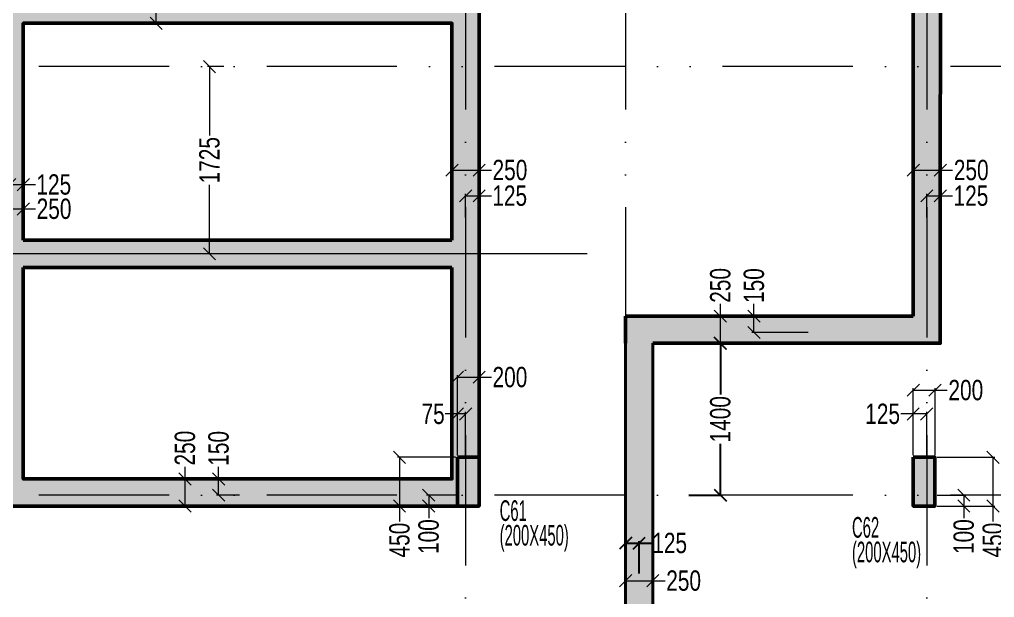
# Model space of a CAD drawing. Header units: millimetres. Extents: x 359 to 43503, y 1365 to 61403.
# Drawn here: x 30025 to 39009, y 18096 to 23423 of the extents above; entities that cross this region are included whole.
import ezdxf

# ---------------------------------------------------------------- set-up
doc = ezdxf.new("R2010")
doc.units = ezdxf.units.MM
doc.linetypes.add('ACAD_ISO04W100', pattern=[30, 24, -3, 0, -3])
doc.linetypes.add('ACAD_ISO12W100', pattern=[21, 12, -3, 0, -3, 0, -3])
for name, color, linetype, lineweight in [('-STR-WALL HAT', 250, 'Continuous', 20), ('A-ANNO-DIMS', 8, 'Continuous', 15), ('A-ANNO-GRID-LINE', 9, 'ACAD_ISO04W100', 20), ('A-CLMN', 5, 'Continuous', 50), ('A-CONC', 5, 'Continuous', 40), ('A-CONC-PATT', 253, 'Continuous', 0), ('S-COLS-IDEN', 4, 'Continuous', 9), ('STR-COL-DIM', 8, 'Continuous', 18), ('STR-GRID-LINE', 8, 'ACAD_ISO04W100', 15)]:
    doc.layers.add(name, color=color, linetype=linetype, lineweight=lineweight)
doc.layers.add('AHC-A-HATCH', color=7, linetype='Continuous')
doc.layers.add('COMMENTS', color=1, linetype='Continuous')
doc.styles.add('SOBHA', font='swisscl.ttf')
doc.styles.add('Swis721 LtCn BT', font='swisscl.ttf', dxfattribs={"width": 0.7, "height": 250})
doc.dimstyles.new('S-75', dxfattribs={"dimscale": 75, "dimtxt": 2.5, "dimasz": 1.5, "dimexe": 0.25, "dimexo": 0.25, "dimgap": 0.1, "dimtad": 0, "dimdec": 0, "dimzin": 0, "dimdsep": 46, "dimtxsty": 'SOBHA', "dimblk": 'OBLIQUE', "dimcen": 0.09, "dimclrd": 9, "dimclre": 9, "dimclrt": 6, "dimadec": 5, "dimazin": 0, "dimtfac": 1, "dimtdec": 0, "dimtmove": 0, "dimatfit": 3, "dimfxl": 0.18, "dimtolj": 1, "dimtzin": 0, "dimlwd": -1, "dimlwe": -1, "dimarcsym": 0})
pattern_1 = [(50, (-0.37, 0), (182.18467, -15.9391), [19.05, -209.55]), (355, (-0.37, 0), (-35.2434, 191.0568), [15.24, -167.6406]), (100.45144, (14.81, -1.33), (146.94125, 175.11775), [16.19, -178.0902]), (46.1842, (-0.37, 50.8), (271.079, -42.0423), [28.575, -314.325]), (96.63556, (22.22, 47.3), (237.4041, 247.4261), [24.285, -267.1356]), (351.18415, (-0.37, 50.8), (237.4041, 247.4261), [22.86, -251.4597]), (21, (25.03, 38.1), (151.6144, -102.2652), [19.05, -209.55]), (326, (25.03, 38.1), (61.802, 184.188), [15.24, -167.64]), (71.45144, (37.66, 29.58), (213.4164, 81.9228), [16.19, -178.0899]), (37.5, (-0.37, 0), (3.0886, 84.55504), [0, -165.608, 0, -170.18, 0, -168.275]), (7.5, (-0.37, 0), (66.81966, 100.18057), [0, -97.028, 0, -161.798, 0, -64.135]), (327.5, (-57.01, 0), (135.5906, -5.72874), [0, -63.5, 0, -198.12, 0, -262.89]), (317.5, (-82.41, 0), (148.1292, 25.4265), [0, -82.55, 0, -131.572, 0, -186.69])]

# ---------------------------------------------------------------- blocks, each defined once
blk = doc.blocks.new('A$Ca94b9103')
at = {"layer": '-STR-WALL HAT'}
h = blk.add_hatch(dxfattribs=at)
h.set_pattern_fill('AR-CONC', color=8, style=0)
h.set_pattern_definition(pattern_1)
h.paths.add_polyline_path([(34241.3, 10155.5), (34041, 10155.5), (34041, 10155.5)], flags=16)
h.paths.add_polyline_path([(34040, 10155.6), (34290, 10155.5), (34290.7, 14496.1), (34290.7, 14746.3), (34240, 14746.3), (34240, 14495.5), (34040.7, 14496.1)])
h.paths.add_polyline_path([(34041, 10155.5), (34040.9, 10405.6), (31395.7, 10405.6), (31395.8, 10155.6)])
h = blk.add_hatch(dxfattribs=at)
h.set_pattern_fill('AR-CONC', color=8, style=0)
h.set_pattern_definition(pattern_1)
edge = h.paths.add_edge_path()
edge.add_line((18390.8, 6405.6), (18390.8, 50.5))
edge.add_line((18390.8, 50.5), (8200.7, 50.5))
edge.add_line((8200.7, 50.5), (8201.3, 47.3))
edge.add_line((8201.3, 47.3), (7951.3, 47.3))
edge.add_line((7951.3, 47.3), (7949.9, -199.5))
edge.add_line((7949.9, -199.5), (29145.1, -199.5))
edge.add_line((29145.1, -199.5), (29145.8, 6894.9))
edge.add_line((29145.8, 6894.9), (31640.8, 6895.1))
edge.add_line((31640.8, 6895.1), (31640.7, 10405.6))
edge.add_line((31645.7, 10405.5), (31390.7, 10405.5))
edge.add_line((31390.7, 10405.5), (31390.8, 7145))
edge.add_line((31390.8, 7145), (28895.8, 7144.9))
edge.add_line((28895.8, 7144.9), (28895.8, 50.5))
edge.add_line((28895.8, 50.5), (18147, 50.5))
edge.add_line((18640.6, 50.5), (18641, 6655.6))
edge.add_line((18641, 6655.6), (16200.7, 6655.6))
edge.add_line((16200.7, 6655.6), (16200.3, 6405.6))
edge.add_line((16200.3, 6405.6), (18390.8, 6405.6))
at = {"layer": 'A-CONC-PATT', "linetype": 'ByBlock'}
h = blk.add_hatch(color=256, dxfattribs=at)
h.dxf.hatch_style = 1
h.paths.add_polyline_path([(30040, 9105.5), (29840, 9105.5), (29840, 8655.5), (30040, 8655.5)])
h = blk.add_hatch(color=256, dxfattribs=at)
h.dxf.hatch_style = 1
h.paths.add_polyline_path([(34240, 9105.5), (34040, 9105.5), (34040, 8655.5), (34240, 8655.5)])
at = {"layer": 'AHC-A-HATCH', "linetype": 'ByBlock'}
h = blk.add_hatch(dxfattribs=at)
h.set_pattern_fill('AR-CONC', color=8)
h.paths.add_polyline_path([(30040, 13355.5), (21690.4, 13355.5), (21690.4, 13105.5), (25590.4, 13105.5), (25590.4, 11105.5), (21690.4, 11105.5), (21690.4, 10855.5), (25590, 10855.5), (25590, 8905.6), (24000, 8905.6), (24000, 8655.5), (29840, 8655.5), (29840, 9105.5), (30040, 9105.5)])
h.paths.add_polyline_path([(25840, 11105.5), (25840, 13105.5), (29790, 13105.5), (29790, 11105.5)], flags=16)
h.paths.add_polyline_path([(29790, 8905.6), (29790, 10855.5), (25840, 10855.5), (25840, 8905.6)], flags=16)
at = {"layer": 'A-CLMN'}
for p, q in [((34041, 10405.7, -0.1), (34040, 14495.5, -0.8)), ((29790, 13105.5), (29790, 11105.5, -0.8)), ((29790, 11105.5, -0.8), (25840, 11105.5, -0.9)), ((29790, 10855.5, -0.8), (25840.4, 10855.5, -0.8)), ((29790, 10855.5, -0.8), (29790, 8905.5, -0.8)), ((31390, 10405.5, -0.8), (34041, 10405.7, -0.1)), ((31390, 10155.6, -0.8), (31390, 10405.5, -0.8)), ((34040, 8855.5, -0.6), (34040, 9105.5, -0.6)), ((34040, 8855.5, -0.6), (34040, 9105.5, -0.6)), ((25840, 8905.6, -0.1), (26590.4, 8905.6, -0.1)), ((34040, 8855.5, -0.6), (34040, 8855.5, -0.6)), ((34040, 8855.5, -0.6), (34040, 8855.5, -0.6)), ((24000, 8655.5, -0.7), (29840, 8655.5, -0.8))]:
    blk.add_line(p, q, dxfattribs=at)
for points in [[(31640, 10155.5), (34290, 10155.5), (34290.6, 14746.3), (30040.4, 14746.3)], [(25840, 11105.5), (25840, 13105.5), (29790, 13105.5), (29790, 11105.5)], [(29790, 10855.5), (29790, 8905.6), (25840, 8905.6), (25840, 10855.6)]]:
    blk.add_lwpolyline(points, dxfattribs=at)
at = {"layer": 'A-CLMN', "elevation": -0.8}
blk.add_lwpolyline([(30040, 13355.5), (30040, 8655.5)], dxfattribs=at)
for points in [[(29840, 9105.5), (30040, 9105.5), (30040, 8655.5), (29840, 8655.5)], [(34040, 9105.5), (34240, 9105.5), (34240, 8655.5), (34040, 8655.5)]]:
    blk.add_lwpolyline(points, close=True, dxfattribs=at)
at = {"layer": 'A-CONC', "ltscale": 50}
for p, q in [((31390, 7145.5, -0.8), (31390, 10155.6, -0.8)), ((31640, 6895.5, -0.8), (31640, 10155.5))]:
    blk.add_line(p, q, dxfattribs=at)
blk = doc.blocks.new('STRG')
at = {"layer": 'A-ANNO-DIMS', "linetype": 'ACAD_ISO12W100', "ltscale": 100}
for p, q in [((50185.1, -1588153, -0.8), (50185.1, -1637469.2, -1.3)), ((51660.1, -1588153, -0.8), (51660.1, -1637469.2, -1.3)), ((54435.1, -1588153, -0.8), (54435.1, -1637469.2, -1.3)), ((55854, -1622559.7, -0.1), (17033.9, -1622559.7, -0.1)), ((55854, -1626509.7, 0.1), (17033.9, -1626509.7, 0.1))]:
    blk.add_line(p, q, dxfattribs=at)
blk = doc.blocks.new('_Oblique')
at = {"color": 0, "linetype": 'ByBlock', "lineweight": -2}
blk.add_line((-0.5, -0.5), (0.5, 0.5), dxfattribs=at)
blk = doc.blocks.new('*D477')
at = {"layer": 'Defpoints', "color": 0, "transparency": 16777216}
for p in [(31859.8, 19188.8), (32056.4, 19188.8, 0.4), (32071.6, 19038.7, 0.2)]:
    blk.add_point(p, dxfattribs=at)
at = {"layer": 'STR-COL-DIM', "color": 9, "transparency": 16777216}
for p, q in [((31859.8, 19188.8), (31859.8, 19301.3)), ((32037.6, 19188.8), (31841.1, 19188.8)), ((31859.8, 19038.7), (31859.8, 19188.8)), ((32052.8, 19038.7), (31841.1, 19038.7))]:
    blk.add_line(p, q, dxfattribs=at)
at = {"layer": 'STR-COL-DIM', "color": 9, "transparency": 16777216, "xscale": 112.5, "yscale": 112.5, "zscale": 112.5}
for p, rotation in [((31859.8, 19188.8), 90), ((31859.8, 19038.7), 270)]:
    blk.add_blockref('_Oblique', p, dxfattribs=dict(at, rotation=rotation))
at = {"layer": 'STR-COL-DIM', "color": 6, "transparency": 16777216, "insert": (31859.8, 19470.5), "char_height": 187.5, "attachment_point": 5, "rotation": 90, "style": 'SOBHA'}
blk.add_mtext('\\A1;150', dxfattribs=at)
blk = doc.blocks.new('*D478')
at = {"layer": 'Defpoints', "color": 0, "transparency": 16777216}
for p in [(31550.1, 19188.8), (31718.1, 19188.8), (31784.5, 18938.7)]:
    blk.add_point(p, dxfattribs=at)
at = {"layer": 'STR-COL-DIM', "color": 9, "transparency": 16777216}
for p, q in [((31550.1, 19188.8), (31550.1, 19301.3)), ((31699.4, 19188.8), (31531.3, 19188.8)), ((31550.1, 18938.7), (31550.1, 19188.8)), ((31765.7, 18938.7), (31531.3, 18938.7))]:
    blk.add_line(p, q, dxfattribs=at)
at = {"layer": 'STR-COL-DIM', "color": 9, "transparency": 16777216, "xscale": 112.5, "yscale": 112.5, "zscale": 112.5}
for p, rotation in [((31550.1, 19188.8), 90), ((31550.1, 18938.7), 270)]:
    blk.add_blockref('_Oblique', p, dxfattribs=dict(at, rotation=rotation))
at = {"layer": 'STR-COL-DIM', "color": 6, "transparency": 16777216, "insert": (31550.1, 19472.6), "char_height": 187.5, "attachment_point": 5, "rotation": 90, "style": 'SOBHA'}
blk.add_mtext('\\A1;250', dxfattribs=at)
blk = doc.blocks.new('*D487')
at = {"layer": 'Defpoints', "color": 0, "transparency": 16777216}
for p in [(35860.7, 18250.6), (35610.7, 17795.2, 0.2), (35860.7, 17795.2, 0.2)]:
    blk.add_point(p, dxfattribs=at)
at = {"layer": 'STR-COL-DIM', "color": 9, "transparency": 16777216}
for p, q in [((35610.7, 17813.9), (35610.7, 18269.3)), ((35610.7, 18250.6), (35860.7, 18250.6)), ((35860.7, 17813.9), (35860.7, 18269.3)), ((35860.7, 18250.6), (35973.2, 18250.6))]:
    blk.add_line(p, q, dxfattribs=at)
at = {"layer": 'STR-COL-DIM', "color": 9, "transparency": 16777216, "xscale": 112.5, "yscale": 112.5, "zscale": 112.5, "rotation": 180}
blk.add_blockref('_Oblique', (35610.7, 18250.6), dxfattribs=at)
at = {"layer": 'STR-COL-DIM', "color": 9, "transparency": 16777216, "xscale": 112.5, "yscale": 112.5, "zscale": 112.5}
blk.add_blockref('_Oblique', (35860.7, 18250.6), dxfattribs=at)
at = {"layer": 'STR-COL-DIM', "color": 6, "transparency": 16777216, "insert": (36144.4, 18250.6), "char_height": 187.5, "attachment_point": 5, "style": 'SOBHA'}
blk.add_mtext('\\A1;250', dxfattribs=at)
blk = doc.blocks.new('*D491')
at = {"layer": 'Defpoints', "color": 0, "transparency": 16777216}
for p in [(38510.7, 22035), (38260.7, 21579.6, 0.2), (38510.7, 21579.6, 0.2)]:
    blk.add_point(p, dxfattribs=at)
at = {"layer": 'STR-COL-DIM', "color": 9, "transparency": 16777216}
for p, q in [((38260.7, 21598.4), (38260.7, 22053.8)), ((38260.7, 22035), (38510.7, 22035)), ((38510.7, 21598.4), (38510.7, 22053.8)), ((38510.7, 22035), (38623.2, 22035))]:
    blk.add_line(p, q, dxfattribs=at)
at = {"layer": 'STR-COL-DIM', "color": 9, "transparency": 16777216, "xscale": 112.5, "yscale": 112.5, "zscale": 112.5, "rotation": 180}
blk.add_blockref('_Oblique', (38260.7, 22035), dxfattribs=at)
at = {"layer": 'STR-COL-DIM', "color": 9, "transparency": 16777216, "xscale": 112.5, "yscale": 112.5, "zscale": 112.5}
blk.add_blockref('_Oblique', (38510.7, 22035), dxfattribs=at)
at = {"layer": 'STR-COL-DIM', "color": 6, "transparency": 16777216, "insert": (38794.5, 22035), "char_height": 187.5, "attachment_point": 5, "style": 'SOBHA'}
blk.add_mtext('\\A1;250', dxfattribs=at)
blk = doc.blocks.new('*D492')
at = {"layer": 'Defpoints', "color": 0, "transparency": 16777216}
for p in [(38510.7, 21798.4), (38385.7, 21579.6), (38510.7, 21579.6, -0.6)]:
    blk.add_point(p, dxfattribs=at)
at = {"layer": 'STR-COL-DIM', "color": 9, "transparency": 16777216}
for p, q in [((38385.7, 21598.4), (38385.7, 21817.2)), ((38385.7, 21798.4), (38510.7, 21798.4)), ((38510.7, 21598.4), (38510.7, 21817.2)), ((38510.7, 21798.4), (38623.2, 21798.4))]:
    blk.add_line(p, q, dxfattribs=at)
at = {"layer": 'STR-COL-DIM', "color": 9, "transparency": 16777216, "xscale": 112.5, "yscale": 112.5, "zscale": 112.5, "rotation": 180}
blk.add_blockref('_Oblique', (38385.7, 21798.4), dxfattribs=at)
at = {"layer": 'STR-COL-DIM', "color": 9, "transparency": 16777216, "xscale": 112.5, "yscale": 112.5, "zscale": 112.5}
blk.add_blockref('_Oblique', (38510.7, 21798.4), dxfattribs=at)
at = {"layer": 'STR-COL-DIM', "color": 6, "transparency": 16777216, "insert": (38792.1, 21798.4), "char_height": 187.5, "attachment_point": 5, "style": 'SOBHA'}
blk.add_mtext('\\A1;125', dxfattribs=at)
blk = doc.blocks.new('*D497')
at = {"layer": 'Defpoints', "color": 0, "transparency": 16777216}
for p in [(34260.4, 22035), (34010.4, 21579.6, 0.2), (34260.4, 21579.6, 0.2)]:
    blk.add_point(p, dxfattribs=at)
at = {"layer": 'STR-COL-DIM', "color": 9, "transparency": 16777216}
for p, q in [((34010.4, 21598.4), (34010.4, 22053.8)), ((34010.4, 22035), (34260.4, 22035)), ((34260.4, 21598.4), (34260.4, 22053.8)), ((34260.4, 22035), (34372.9, 22035))]:
    blk.add_line(p, q, dxfattribs=at)
at = {"layer": 'STR-COL-DIM', "color": 9, "transparency": 16777216, "xscale": 112.5, "yscale": 112.5, "zscale": 112.5, "rotation": 180}
blk.add_blockref('_Oblique', (34010.4, 22035), dxfattribs=at)
at = {"layer": 'STR-COL-DIM', "color": 9, "transparency": 16777216, "xscale": 112.5, "yscale": 112.5, "zscale": 112.5}
blk.add_blockref('_Oblique', (34260.4, 22035), dxfattribs=at)
at = {"layer": 'STR-COL-DIM', "color": 6, "transparency": 16777216, "insert": (34544.1, 22035), "char_height": 187.5, "attachment_point": 5, "style": 'SOBHA'}
blk.add_mtext('\\A1;250', dxfattribs=at)
blk = doc.blocks.new('*D498')
at = {"layer": 'Defpoints', "color": 0, "transparency": 16777216}
for p in [(34260.4, 21798.4), (34135.4, 21579.6), (34260.4, 21579.6, -0.6)]:
    blk.add_point(p, dxfattribs=at)
at = {"layer": 'STR-COL-DIM', "color": 9, "transparency": 16777216}
for p, q in [((34135.4, 21598.4), (34135.4, 21817.2)), ((34135.4, 21798.4), (34260.4, 21798.4)), ((34260.4, 21598.4), (34260.4, 21817.2)), ((34260.4, 21798.4), (34372.9, 21798.4))]:
    blk.add_line(p, q, dxfattribs=at)
at = {"layer": 'STR-COL-DIM', "color": 9, "transparency": 16777216, "xscale": 112.5, "yscale": 112.5, "zscale": 112.5, "rotation": 180}
blk.add_blockref('_Oblique', (34135.4, 21798.4), dxfattribs=at)
at = {"layer": 'STR-COL-DIM', "color": 9, "transparency": 16777216, "xscale": 112.5, "yscale": 112.5, "zscale": 112.5}
blk.add_blockref('_Oblique', (34260.4, 21798.4), dxfattribs=at)
at = {"layer": 'STR-COL-DIM', "color": 6, "transparency": 16777216, "insert": (34541.8, 21798.4), "char_height": 187.5, "attachment_point": 5, "style": 'SOBHA'}
blk.add_mtext('\\A1;125', dxfattribs=at)
blk = doc.blocks.new('*D503')
at = {"layer": 'Defpoints', "color": 0, "transparency": 16777216}
for p in [(31284.5, 23638.7), (31658.1, 23638.7, 0.4), (31790.8, 23388.6, 0.4)]:
    blk.add_point(p, dxfattribs=at)
at = {"layer": 'STR-COL-DIM', "color": 9, "transparency": 16777216}
for p, q in [((31284.5, 23638.7), (31284.5, 23751.2)), ((31639.3, 23638.7), (31265.8, 23638.7)), ((31284.5, 23388.6), (31284.5, 23638.7)), ((31772.1, 23388.6), (31265.8, 23388.6))]:
    blk.add_line(p, q, dxfattribs=at)
at = {"layer": 'STR-COL-DIM', "color": 9, "transparency": 16777216, "xscale": 112.5, "yscale": 112.5, "zscale": 112.5}
for p, rotation in [((31284.5, 23638.7), 90), ((31284.5, 23388.6), 270)]:
    blk.add_blockref('_Oblique', p, dxfattribs=dict(at, rotation=rotation))
at = {"layer": 'STR-COL-DIM', "color": 6, "transparency": 16777216, "insert": (31284.5, 23922.5), "char_height": 187.5, "attachment_point": 5, "rotation": 90, "style": 'SOBHA'}
blk.add_mtext('\\A1;250', dxfattribs=at)
blk = doc.blocks.new('*D506')
at = {"layer": 'Defpoints', "color": 0, "linetype": 'ByBlock', "transparency": 16777216}
for p in [(31776, 22988.7), (31928, 22988.7, -0.5), (31942.7, 21263.7)]:
    blk.add_point(p, dxfattribs=at)
at = {"layer": 'STR-COL-DIM', "color": 9, "transparency": 16777216}
for p, q in [((31909.2, 22988.7), (31757.2, 22988.7)), ((31776, 22988.7), (31776, 22353.9)), ((31776, 21263.7), (31776, 21898.6)), ((31924, 21263.7), (31757.2, 21263.7))]:
    blk.add_line(p, q, dxfattribs=at)
at = {"layer": 'STR-COL-DIM', "color": 9, "linetype": 'ByBlock', "transparency": 16777216, "xscale": 112.5, "yscale": 112.5, "zscale": 112.5}
for p, rotation in [((31776, 22988.7), 90), ((31776, 21263.7), 270)]:
    blk.add_blockref('_Oblique', p, dxfattribs=dict(at, rotation=rotation))
at = {"layer": 'STR-COL-DIM', "color": 6, "linetype": 'ByBlock', "transparency": 16777216, "insert": (31776, 22126.2), "char_height": 187.5, "attachment_point": 5, "rotation": 90, "style": 'SOBHA'}
blk.add_mtext('\\A1;1725', dxfattribs=at)
blk = doc.blocks.new('*D529')
at = {"layer": 'Defpoints', "color": 0, "transparency": 16777216}
for p in [(34260.3, 20126.2), (34060.3, 19388.8, 0.2), (34260.3, 19388.8, 0.2)]:
    blk.add_point(p, dxfattribs=at)
at = {"layer": 'STR-COL-DIM', "color": 9, "transparency": 16777216}
for p, q in [((34060.3, 19407.6), (34060.3, 20145)), ((34060.3, 20126.2), (34260.3, 20126.2)), ((34260.3, 19407.6), (34260.3, 20145)), ((34260.3, 20126.2), (34372.8, 20126.2))]:
    blk.add_line(p, q, dxfattribs=at)
at = {"layer": 'STR-COL-DIM', "color": 9, "transparency": 16777216, "xscale": 112.5, "yscale": 112.5, "zscale": 112.5, "rotation": 180}
blk.add_blockref('_Oblique', (34060.3, 20126.2), dxfattribs=at)
at = {"layer": 'STR-COL-DIM', "color": 9, "transparency": 16777216, "xscale": 112.5, "yscale": 112.5, "zscale": 112.5}
blk.add_blockref('_Oblique', (34260.3, 20126.2), dxfattribs=at)
at = {"layer": 'STR-COL-DIM', "color": 6, "transparency": 16777216, "insert": (34544, 20126.2), "char_height": 187.5, "attachment_point": 5, "style": 'SOBHA'}
blk.add_mtext('\\A1;200', dxfattribs=at)
blk = doc.blocks.new('*D530')
at = {"layer": 'Defpoints', "color": 0, "transparency": 16777216}
for p in [(34060.3, 19787.8), (34060.3, 19388.8), (34135.3, 19388.8, -0.6)]:
    blk.add_point(p, dxfattribs=at)
at = {"layer": 'STR-COL-DIM', "color": 9, "transparency": 16777216}
for p, q in [((34060.3, 19787.8), (33947.8, 19787.8)), ((34060.3, 19407.6), (34060.3, 19806.6)), ((34135.3, 19787.8), (34060.3, 19787.8)), ((34135.3, 19407.6), (34135.3, 19806.6))]:
    blk.add_line(p, q, dxfattribs=at)
at = {"layer": 'STR-COL-DIM', "color": 9, "transparency": 16777216, "xscale": 112.5, "yscale": 112.5, "zscale": 112.5, "rotation": 180}
blk.add_blockref('_Oblique', (34060.3, 19787.8), dxfattribs=at)
at = {"layer": 'STR-COL-DIM', "color": 9, "transparency": 16777216, "xscale": 112.5, "yscale": 112.5, "zscale": 112.5}
blk.add_blockref('_Oblique', (34135.3, 19787.8), dxfattribs=at)
at = {"layer": 'STR-COL-DIM', "color": 6, "transparency": 16777216, "insert": (33836.1, 19787.8), "char_height": 187.5, "attachment_point": 5, "style": 'SOBHA'}
blk.add_mtext('\\A1;75', dxfattribs=at)
blk = doc.blocks.new('*D531')
at = {"layer": 'Defpoints', "color": 0, "transparency": 16777216}
for p in [(33795.3, 19038.7), (34060.3, 19038.7, -0.5), (34060.3, 18938.8)]:
    blk.add_point(p, dxfattribs=at)
at = {"layer": 'STR-COL-DIM', "color": 9, "transparency": 16777216}
for p, q in [((34041.6, 19038.7), (33776.5, 19038.7)), ((33795.3, 19038.7), (33795.3, 18938.8)), ((34041.6, 18938.8), (33776.5, 18938.8)), ((33795.3, 18938.8), (33795.3, 18826.3))]:
    blk.add_line(p, q, dxfattribs=at)
at = {"layer": 'STR-COL-DIM', "color": 9, "transparency": 16777216, "xscale": 112.5, "yscale": 112.5, "zscale": 112.5}
for p, rotation in [((33795.3, 19038.7), 90), ((33795.3, 18938.8), 270)]:
    blk.add_blockref('_Oblique', p, dxfattribs=dict(at, rotation=rotation))
at = {"layer": 'STR-COL-DIM', "color": 6, "transparency": 16777216, "insert": (33795.3, 18657.2), "char_height": 187.5, "attachment_point": 5, "rotation": 90, "style": 'SOBHA'}
blk.add_mtext('\\A1;100', dxfattribs=at)
blk = doc.blocks.new('*D532')
at = {"layer": 'Defpoints', "color": 0, "transparency": 16777216}
for p in [(33526.7, 19388.8), (34060.3, 19388.8), (34060.3, 18938.8)]:
    blk.add_point(p, dxfattribs=at)
at = {"layer": 'STR-COL-DIM', "color": 9, "transparency": 16777216}
for p, q in [((34041.6, 19388.8), (33508, 19388.8)), ((33526.7, 19388.8), (33526.7, 18938.8)), ((34041.6, 18938.8), (33508, 18938.8)), ((33526.7, 18938.8), (33526.7, 18797.5))]:
    blk.add_line(p, q, dxfattribs=at)
at = {"layer": 'STR-COL-DIM', "color": 9, "transparency": 16777216, "xscale": 112.5, "yscale": 112.5, "zscale": 112.5}
for p, rotation in [((33526.7, 19388.8), 90), ((33526.7, 18938.8), 270)]:
    blk.add_blockref('_Oblique', p, dxfattribs=dict(at, rotation=rotation))
at = {"layer": 'STR-COL-DIM', "color": 6, "transparency": 16777216, "insert": (33526.7, 18625), "char_height": 187.5, "attachment_point": 5, "rotation": 90, "style": 'SOBHA'}
blk.add_mtext('\\A1;450', dxfattribs=at)
blk = doc.blocks.new('*D535')
at = {"color": 9, "transparency": 16777216}
for p, q in [((35609.8, 18316.3), (35609.8, 18615.9)), ((35609.8, 18597.2), (35734.4, 18597.2)), ((35734.4, 18316.3), (35734.4, 18615.9)), ((35734.4, 18597.2), (35846.9, 18597.2))]:
    blk.add_line(p, q, dxfattribs=at)
at = {"layer": 'Defpoints', "color": 0, "linetype": 'ByBlock', "transparency": 16777216}
for p in [(35734.4, 18597.2), (35609.8, 18297.6), (35734.4, 18297.6, 1)]:
    blk.add_point(p, dxfattribs=at)
at = {"color": 9, "linetype": 'ByBlock', "transparency": 16777216, "xscale": 112.5, "yscale": 112.5, "zscale": 112.5, "rotation": 180}
blk.add_blockref('_Oblique', (35609.8, 18597.2), dxfattribs=at)
at = {"color": 9, "linetype": 'ByBlock', "transparency": 16777216, "xscale": 112.5, "yscale": 112.5, "zscale": 112.5}
blk.add_blockref('_Oblique', (35734.4, 18597.2), dxfattribs=at)
at = {"color": 6, "linetype": 'ByBlock', "transparency": 16777216, "insert": (36015.8, 18597.2), "char_height": 187.5, "attachment_point": 5, "style": 'SOBHA'}
blk.add_mtext('\\A1;125', dxfattribs=at)
blk = doc.blocks.new('*D536')
at = {"color": 9, "transparency": 16777216}
for p, q in [((36282.3, 20438.7), (36501.6, 20438.7)), ((36482.8, 20438.7), (36482.8, 19966.6)), ((36482.8, 19038.7), (36482.8, 19510.9)), ((36192.5, 19038.7), (36501.6, 19038.7))]:
    blk.add_line(p, q, dxfattribs=at)
at = {"layer": 'Defpoints', "color": 0, "linetype": 'ByBlock', "transparency": 16777216}
for p in [(36263.5, 20438.7, 0.8), (36482.8, 20438.7), (36173.7, 19038.7)]:
    blk.add_point(p, dxfattribs=at)
at = {"color": 9, "linetype": 'ByBlock', "transparency": 16777216, "xscale": 112.5, "yscale": 112.5, "zscale": 112.5}
for p, rotation in [((36482.8, 20438.7), 90), ((36482.8, 19038.7), 270)]:
    blk.add_blockref('_Oblique', p, dxfattribs=dict(at, rotation=rotation))
at = {"color": 6, "linetype": 'ByBlock', "transparency": 16777216, "insert": (36482.8, 19738.7), "char_height": 187.5, "attachment_point": 5, "rotation": 90, "style": 'SOBHA'}
blk.add_mtext('\\A1;1400', dxfattribs=at)
blk = doc.blocks.new('*D543')
at = {"layer": 'Defpoints', "color": 0, "transparency": 16777216}
for p in [(29934.5, 21932.1, 0.5), (30059.6, 21932.1, 0.8), (30059.6, 21901.5)]:
    blk.add_point(p, dxfattribs=at)
at = {"layer": 'STR-COL-DIM', "color": 9, "transparency": 16777216}
for p, q in [((29934.5, 21913.3), (29934.5, 21882.7)), ((29934.5, 21901.5), (30059.6, 21901.5)), ((30059.6, 21913.3), (30059.6, 21882.7)), ((30059.6, 21901.5), (30172.1, 21901.5))]:
    blk.add_line(p, q, dxfattribs=at)
at = {"layer": 'STR-COL-DIM', "color": 9, "transparency": 16777216, "xscale": 112.5, "yscale": 112.5, "zscale": 112.5, "rotation": 180}
blk.add_blockref('_Oblique', (29934.5, 21901.5), dxfattribs=at)
at = {"layer": 'STR-COL-DIM', "color": 9, "transparency": 16777216, "xscale": 112.5, "yscale": 112.5, "zscale": 112.5}
blk.add_blockref('_Oblique', (30059.6, 21901.5), dxfattribs=at)
at = {"layer": 'STR-COL-DIM', "color": 6, "transparency": 16777216, "insert": (30341, 21901.5), "char_height": 187.5, "attachment_point": 5, "style": 'SOBHA'}
blk.add_mtext('\\A1;125', dxfattribs=at)
blk = doc.blocks.new('*D544')
at = {"layer": 'Defpoints', "color": 0, "transparency": 16777216}
for p in [(29809.6, 21750.9, 0.8), (30059.6, 21750.9, 0.8), (30059.6, 21677.5)]:
    blk.add_point(p, dxfattribs=at)
at = {"layer": 'STR-COL-DIM', "color": 9, "transparency": 16777216}
for p, q in [((29809.6, 21732.1), (29809.6, 21658.7)), ((29809.6, 21677.5), (30059.6, 21677.5)), ((30059.6, 21732.1), (30059.6, 21658.7)), ((30059.6, 21677.5), (30172.1, 21677.5))]:
    blk.add_line(p, q, dxfattribs=at)
at = {"layer": 'STR-COL-DIM', "color": 9, "transparency": 16777216, "xscale": 112.5, "yscale": 112.5, "zscale": 112.5, "rotation": 180}
blk.add_blockref('_Oblique', (29809.6, 21677.5), dxfattribs=at)
at = {"layer": 'STR-COL-DIM', "color": 9, "transparency": 16777216, "xscale": 112.5, "yscale": 112.5, "zscale": 112.5}
blk.add_blockref('_Oblique', (30059.6, 21677.5), dxfattribs=at)
at = {"layer": 'STR-COL-DIM', "color": 6, "transparency": 16777216, "insert": (30343.3, 21677.5), "char_height": 187.5, "attachment_point": 5, "style": 'SOBHA'}
blk.add_mtext('\\A1;250', dxfattribs=at)
blk = doc.blocks.new('*D545')
at = {"layer": 'Defpoints', "color": 0, "transparency": 16777216}
for p in [(36792.6, 20688.9), (37310.5, 20688.9, -0.4), (37310.5, 20538.8, -0.1)]:
    blk.add_point(p, dxfattribs=at)
at = {"layer": 'STR-COL-DIM', "color": 9, "transparency": 16777216}
for p, q in [((36792.6, 20688.9), (36792.6, 20801.4)), ((37291.7, 20688.9), (36773.8, 20688.9)), ((36792.6, 20538.8), (36792.6, 20688.9)), ((37291.7, 20538.8), (36773.8, 20538.8))]:
    blk.add_line(p, q, dxfattribs=at)
at = {"layer": 'STR-COL-DIM', "color": 9, "transparency": 16777216, "xscale": 112.5, "yscale": 112.5, "zscale": 112.5}
for p, rotation in [((36792.6, 20688.9), 90), ((36792.6, 20538.8), 270)]:
    blk.add_blockref('_Oblique', p, dxfattribs=dict(at, rotation=rotation))
at = {"layer": 'STR-COL-DIM', "color": 6, "transparency": 16777216, "insert": (36792.6, 20970.5), "char_height": 187.5, "attachment_point": 5, "rotation": 90, "style": 'SOBHA'}
blk.add_mtext('\\A1;150', dxfattribs=at)
blk = doc.blocks.new('*D546')
at = {"layer": 'Defpoints', "color": 0, "transparency": 16777216}
for p in [(36482.8, 20688.8), (36856.4, 20688.8, 0.4), (36989.1, 20438.7, 0.4)]:
    blk.add_point(p, dxfattribs=at)
at = {"layer": 'STR-COL-DIM', "color": 9, "transparency": 16777216}
for p, q in [((36482.8, 20688.8), (36482.8, 20801.3)), ((36837.7, 20688.8), (36464.1, 20688.8)), ((36482.8, 20438.7), (36482.8, 20688.8)), ((36970.4, 20438.7), (36464.1, 20438.7))]:
    blk.add_line(p, q, dxfattribs=at)
at = {"layer": 'STR-COL-DIM', "color": 9, "transparency": 16777216, "xscale": 112.5, "yscale": 112.5, "zscale": 112.5}
for p, rotation in [((36482.8, 20688.8), 90), ((36482.8, 20438.7), 270)]:
    blk.add_blockref('_Oblique', p, dxfattribs=dict(at, rotation=rotation))
at = {"layer": 'STR-COL-DIM', "color": 6, "transparency": 16777216, "insert": (36482.8, 20972.5), "char_height": 187.5, "attachment_point": 5, "rotation": 90, "style": 'SOBHA'}
blk.add_mtext('\\A1;250', dxfattribs=at)
blk = doc.blocks.new('*D460')
at = {"layer": 'Defpoints', "color": 0, "transparency": 16777216}
for p in [(38460.9, 20006.4), (38260.9, 19388.8, 0.2), (38460.9, 19388.8, 0.2)]:
    blk.add_point(p, dxfattribs=at)
at = {"layer": 'STR-COL-DIM', "color": 9, "transparency": 16777216}
for p, q in [((38260.9, 19407.6), (38260.9, 20025.2)), ((38260.9, 20006.4), (38460.9, 20006.4)), ((38460.9, 19407.6), (38460.9, 20025.2)), ((38460.9, 20006.4), (38573.4, 20006.4))]:
    blk.add_line(p, q, dxfattribs=at)
at = {"layer": 'STR-COL-DIM', "color": 9, "transparency": 16777216, "xscale": 112.5, "yscale": 112.5, "zscale": 112.5, "rotation": 180}
blk.add_blockref('_Oblique', (38260.9, 20006.4), dxfattribs=at)
at = {"layer": 'STR-COL-DIM', "color": 9, "transparency": 16777216, "xscale": 112.5, "yscale": 112.5, "zscale": 112.5}
blk.add_blockref('_Oblique', (38460.9, 20006.4), dxfattribs=at)
at = {"layer": 'STR-COL-DIM', "color": 6, "transparency": 16777216, "insert": (38744.6, 20006.4), "char_height": 187.5, "attachment_point": 5, "style": 'SOBHA'}
blk.add_mtext('\\A1;200', dxfattribs=at)
blk = doc.blocks.new('*D461')
at = {"layer": 'Defpoints', "color": 0, "transparency": 16777216}
for p in [(38259.5, 19787.8), (38259.5, 19388.7, -0.4), (38384.5, 19388.8, -1.4)]:
    blk.add_point(p, dxfattribs=at)
at = {"layer": 'STR-COL-DIM', "color": 9, "transparency": 16777216}
for p, q in [((38259.5, 19787.8), (38147, 19787.8)), ((38259.5, 19407.5), (38259.5, 19806.6)), ((38384.5, 19787.8), (38259.5, 19787.8)), ((38384.5, 19407.6), (38384.5, 19806.6))]:
    blk.add_line(p, q, dxfattribs=at)
at = {"layer": 'STR-COL-DIM', "color": 9, "transparency": 16777216, "xscale": 112.5, "yscale": 112.5, "zscale": 112.5, "rotation": 180}
blk.add_blockref('_Oblique', (38259.5, 19787.8), dxfattribs=at)
at = {"layer": 'STR-COL-DIM', "color": 9, "transparency": 16777216, "xscale": 112.5, "yscale": 112.5, "zscale": 112.5}
blk.add_blockref('_Oblique', (38384.5, 19787.8), dxfattribs=at)
at = {"layer": 'STR-COL-DIM', "color": 6, "transparency": 16777216, "insert": (37978.1, 19787.8), "char_height": 187.5, "attachment_point": 5, "style": 'SOBHA'}
blk.add_mtext('\\A1;125', dxfattribs=at)
blk = doc.blocks.new('*D462')
at = {"layer": 'Defpoints', "color": 0, "transparency": 16777216}
for p in [(38460.9, 19038.7, -0.5), (38725.9, 19038.7), (38460.9, 18938.8)]:
    blk.add_point(p, dxfattribs=at)
at = {"layer": 'STR-COL-DIM', "color": 9, "transparency": 16777216}
for p, q in [((38479.7, 19038.7), (38744.7, 19038.7)), ((38725.9, 19038.7), (38725.9, 18938.8)), ((38479.7, 18938.8), (38744.7, 18938.8)), ((38725.9, 18938.8), (38725.9, 18826.3))]:
    blk.add_line(p, q, dxfattribs=at)
at = {"layer": 'STR-COL-DIM', "color": 9, "transparency": 16777216, "xscale": 112.5, "yscale": 112.5, "zscale": 112.5}
for p, rotation in [((38725.9, 19038.7), 90), ((38725.9, 18938.8), 270)]:
    blk.add_blockref('_Oblique', p, dxfattribs=dict(at, rotation=rotation))
at = {"layer": 'STR-COL-DIM', "color": 6, "transparency": 16777216, "insert": (38725.9, 18657.2), "char_height": 187.5, "attachment_point": 5, "rotation": 90, "style": 'SOBHA'}
blk.add_mtext('\\A1;100', dxfattribs=at)
blk = doc.blocks.new('*D463')
at = {"layer": 'Defpoints', "color": 0, "transparency": 16777216}
for p in [(38460.9, 19388.8), (38994.5, 19388.8), (38460.9, 18938.8)]:
    blk.add_point(p, dxfattribs=at)
at = {"layer": 'STR-COL-DIM', "color": 9, "transparency": 16777216}
for p, q in [((38479.7, 19388.8), (39013.2, 19388.8)), ((38994.5, 19388.8), (38994.5, 18938.8)), ((38479.7, 18938.8), (39013.2, 18938.8)), ((38994.5, 18938.8), (38994.5, 18797.5))]:
    blk.add_line(p, q, dxfattribs=at)
at = {"layer": 'STR-COL-DIM', "color": 9, "transparency": 16777216, "xscale": 112.5, "yscale": 112.5, "zscale": 112.5}
for p, rotation in [((38994.5, 19388.8), 90), ((38994.5, 18938.8), 270)]:
    blk.add_blockref('_Oblique', p, dxfattribs=dict(at, rotation=rotation))
at = {"layer": 'STR-COL-DIM', "color": 6, "transparency": 16777216, "insert": (38994.5, 18625), "char_height": 187.5, "attachment_point": 5, "rotation": 90, "style": 'SOBHA'}
blk.add_mtext('\\A1;450', dxfattribs=at)
blk = doc.blocks.new('A$Cf6cfdd6f')
at = {"layer": 'S-COLS-IDEN', "char_height": 190, "width": 501.429, "attachment_point": 1, "style": 'Swis721 LtCn BT'}
for s, insert in [('C61', (30129.3, 7782.9, -0.8)), ('(200X450)', (30129.3, 7555.8, -0.8))]:
    blk.add_mtext(s, dxfattribs=dict(at, insert=insert))

msp = doc.modelspace()

# ---------------------------------------------------------------- linework, layer by layer
at = {"layer": 'STR-GRID-LINE', "ltscale": 0.3}
msp.add_line((35254.2, 21263.7, 1), (24813.6, 21263.7, 1), dxfattribs=at)

# ---------------------------------------------------------------- block references
msp.add_blockref('A$Ca94b9103', (4219.5, 10283.2, 0.8))
at = {"layer": 'A-ANNO-GRID-LINE'}
msp.add_blockref('STRG', (-16050.5, 1645548.5, 0.4), dxfattribs=at)
at = {"layer": 'COMMENTS', "linetype": 'ByBlock'}
msp.add_blockref('A$Cf6cfdd6f', (4320.3, 11208.8, 1.4), dxfattribs=at)

# ---------------------------------------------------------------- texts
at = {"layer": 'S-COLS-IDEN', "char_height": 190, "width": 501.429, "attachment_point": 1, "style": 'Swis721 LtCn BT'}
for s, insert in [('C62', (37695.9, 18837.6, 0.6)), ('(200X450)', (37695.9, 18610.6, 0.6))]:
    msp.add_mtext(s, dxfattribs=dict(at, insert=insert))

# ---------------------------------------------------------------- dimensions: what is measured, and where the dimension line sits
at = {"linetype": 'ByBlock'}
dim = msp.add_linear_dim(base=(36482.8, 20438.7), p1=(36173.7, 19038.7), p2=(36263.5, 20438.7, 0.8), angle=90, dimstyle='S-75', dxfattribs=at)
dim.commit()
dim.dimension.update_dxf_attribs({"geometry": '*D536', "text_midpoint": (36482.8, 19738.7)})
dim = msp.add_linear_dim(base=(35734.4, 18597.2), p1=(35609.8, 18297.6), p2=(35734.4, 18297.6, 1), dimstyle='S-75', dxfattribs=at)
dim.commit()
dim.dimension.update_dxf_attribs({"geometry": '*D535', "text_midpoint": (36015.8, 18597.2), "dimtype": 160})
at = {"layer": 'STR-COL-DIM'}
for base, p1, p2, picture, middle in [((31284.5, 23638.7, 0.4), (31790.8, 23388.6, 0.8), (31658.1, 23638.7, 0.8), '*D503', (31284.5, 23922.5, 0.4)), ((36482.8, 20688.8, 0.4), (36989.1, 20438.7, 0.8), (36856.4, 20688.8, 0.8), '*D546', (36482.8, 20972.5, 0.4)), ((31550.1, 19188.8, 0.3), (31784.5, 18938.7, 0.3), (31718.1, 19188.8, 0.3), '*D478', (31550.1, 19472.6, 0.3))]:
    dim = msp.add_linear_dim(base=base, p1=p1, p2=p2, angle=90, dimstyle='S-75', dxfattribs=at)
    dim.commit()
    dim.dimension.update_dxf_attribs({"geometry": picture, "text_midpoint": middle})
at = {"layer": 'STR-COL-DIM', "color": 6, "linetype": 'ByBlock'}
dim = msp.add_linear_dim(base=(31776, 22988.7, 0.8), p1=(31942.7, 21263.7, 0.8), p2=(31928, 22988.7, 0.3), angle=90, dimstyle='S-75', dxfattribs=at)
dim.commit()
dim.dimension.update_dxf_attribs({"geometry": '*D506', "text_midpoint": (31776, 22126.2, 0.8)})
at = {"layer": 'STR-COL-DIM'}
for base, p1, p2, picture, middle in [((34260.4, 22035, 0), (34010.4, 21579.6, 0.1), (34260.4, 21579.6, 0.1), '*D497', (34544.1, 22035, 0)), ((38510.7, 22035, 0.8), (38260.7, 21579.6, 1), (38510.7, 21579.6, 1), '*D491', (38794.5, 22035, 0.8)), ((30059.6, 21901.5, 1), (29934.5, 21932.1, 1.5), (30059.6, 21932.1, 1.8), '*D543', (30341, 21901.5, 1)), ((34260.4, 21798.4, 0.1), (34135.4, 21579.6, 0.1), (34260.4, 21579.6, -0.5), '*D498', (34541.8, 21798.4, 0.1)), ((38510.7, 21798.4, 1), (38385.7, 21579.6, 1), (38510.7, 21579.6, 0.4), '*D492', (38792.1, 21798.4, 1)), ((34260.3, 20126.2, 1), (34060.3, 19388.8, 1.1), (34260.3, 19388.8, 1.1), '*D529', (34544, 20126.2, 1)), ((38460.9, 20006.4, 0.6), (38260.9, 19388.8, 0.8), (38460.9, 19388.8, 0.8), '*D460', (38744.6, 20006.4, 0.6)), ((34060.3, 19787.8, 1), (34135.3, 19388.8, 0.3), (34060.3, 19388.8, 1), '*D530', (33836.1, 19787.8, 1)), ((38259.5, 19787.8, 0.6), (38384.5, 19388.8, -0.8), (38259.5, 19388.7, 0.2), '*D461', (37978.1, 19787.8, 0.6)), ((35860.7, 18250.6, 0.5), (35610.7, 17795.2, 0.7), (35860.7, 17795.2, 0.7), '*D487', (36144.4, 18250.6, 0.5))]:
    dim = msp.add_linear_dim(base=base, p1=p1, p2=p2, dimstyle='S-75', dxfattribs=at)
    dim.commit()
    dim.dimension.update_dxf_attribs({"geometry": picture, "text_midpoint": middle})
dim = msp.add_linear_dim(base=(30059.6, 21677.5, 1), p1=(29809.6, 21750.9, 1.8), p2=(30059.6, 21750.9, 1.8), dimstyle='S-75', dxfattribs=at)
dim.commit()
dim.dimension.update_dxf_attribs({"geometry": '*D544', "text_midpoint": (30343.3, 21677.5, 1), "dimtype": 160})
for base, p1, p2, picture, middle in [((36792.6, 20688.9, 0.4), (37310.5, 20538.8, 0.4), (37310.5, 20688.9, 0.1), '*D545', (36792.6, 20970.5, 0.4)), ((31859.8, 19188.8, 0.3), (32071.6, 19038.7, 0.5), (32056.4, 19188.8, 0.7), '*D477', (31859.8, 19470.5, 0.3)), ((33526.7, 19388.8, 1), (34060.3, 18938.8, 1), (34060.3, 19388.8, 1), '*D532', (33526.7, 18625, 1)), ((38994.5, 19388.8, 0.6), (38460.9, 18938.8, 0.6), (38460.9, 19388.8, 0.6), '*D463', (38994.5, 18625, 0.6)), ((33795.3, 19038.7, 1), (34060.3, 18938.8, 1), (34060.3, 19038.7, 0.5), '*D531', (33795.3, 18657.2, 1)), ((38725.9, 19038.7, 0.6), (38460.9, 18938.8, 0.6), (38460.9, 19038.7, 0.1), '*D462', (38725.9, 18657.2, 0.6))]:
    dim = msp.add_linear_dim(base=base, p1=p1, p2=p2, angle=90, dimstyle='S-75', dxfattribs=at)
    dim.commit()
    dim.dimension.update_dxf_attribs({"geometry": picture, "text_midpoint": middle, "dimtype": 160})

doc.saveas('drawing.dxf')
